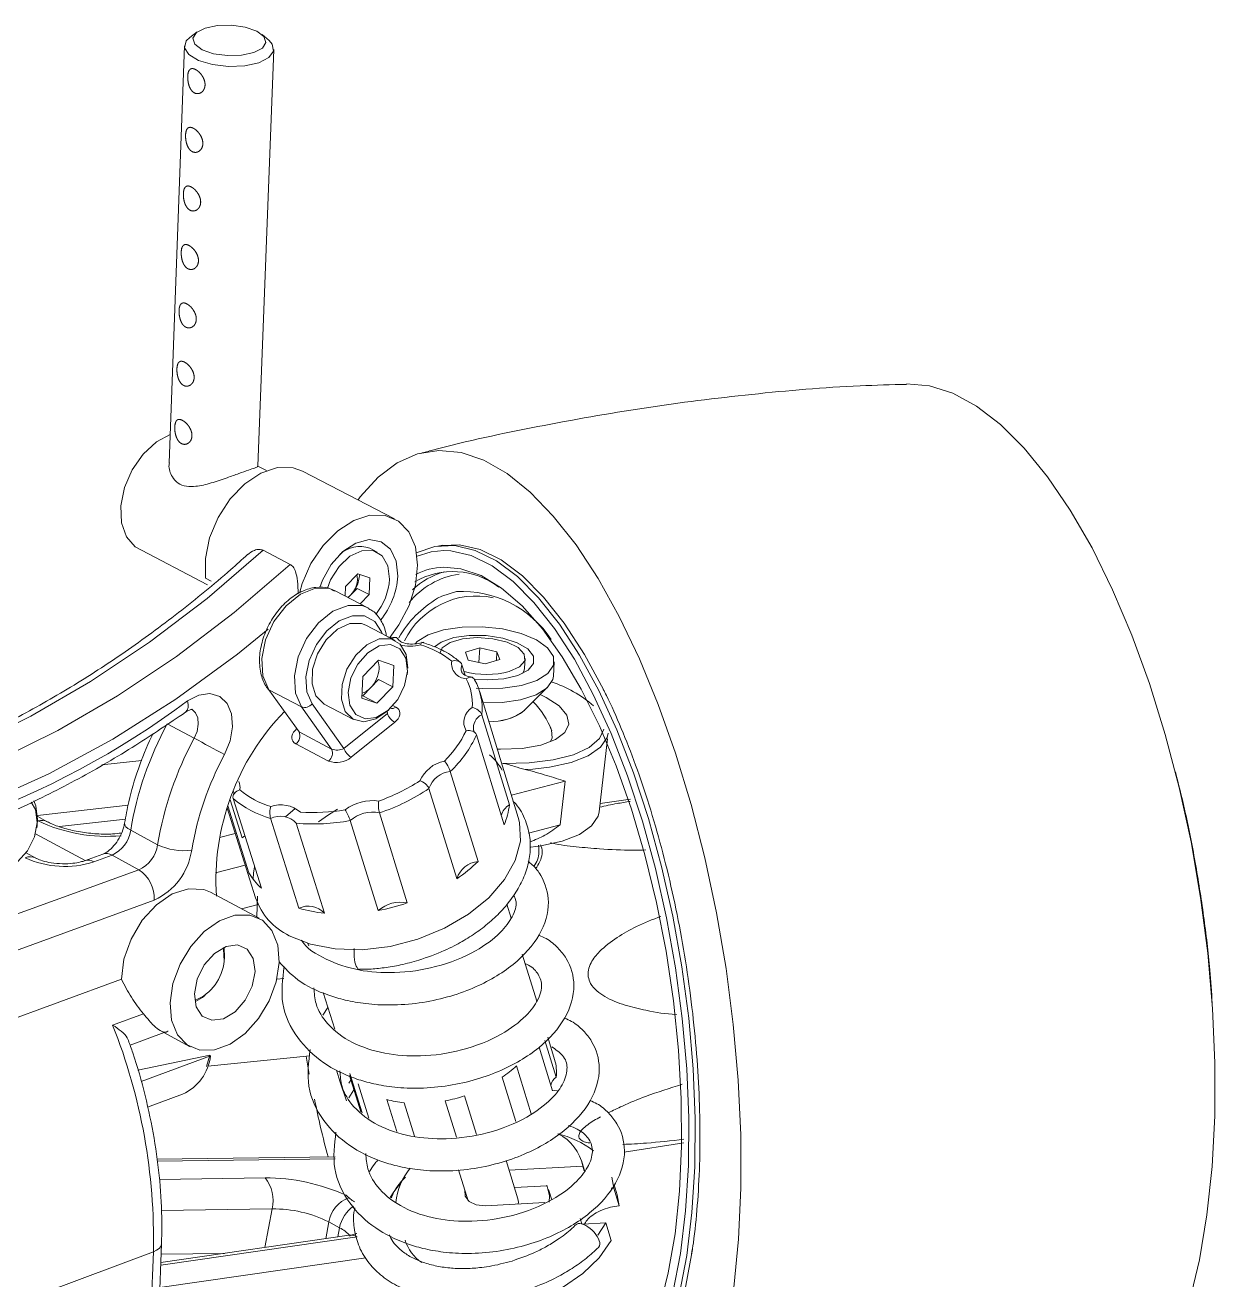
# Model space of a CAD drawing. Header units: millimetres. Extents: x -151 to 157, y -71 to 282.
# Drawn here: x 89.9 to 156.7, y -21.6 to 48.9 of the extents above; entities that cross this region are included whole.
import ezdxf

# ---------------------------------------------------------------- set-up
doc = ezdxf.new("R2010")
doc.units = ezdxf.units.MM

msp = doc.modelspace()

# ---------------------------------------------------------------- linework, layer by layer
at = {"color": 7, "linetype": 'Continuous', "lineweight": 15}
for p, q in [((99.55, 48.558), (99.134, 48.249)), ((103.585, 48.076), (103.193, 48.416)), ((98.829, 47.771), (97.964, 24.342)), ((102.954, 24.148), (103.853, 47.575)), ((103.445, 23.909), (102.955, 24.163)), ((110.636, 21.2), (105.463, 23.882)), ((96.065, 19.623), (100.123, 17.493)), ((104.766, 18.635), (103.245, 19.43)), ((109.664, 19.322), (109.246, 19.539)), ((113.347, 19.709), (113.073, 19.669)), ((100.335, 17.7), (100.02, 17.865)), ((107.881, 17.393), (108.578, 18.108)), ((109.134, 16.196), (107.301, 17.153)), ((109.2, 16.935), (108.7, 16.422)), ((109.134, 16.196), (109.191, 16.164)), ((110.672, 14.362), (109.018, 15.227)), ((112.215, 14.239), (112.228, 14.239)), ((115.42, 13.938), (116.384, 13.731)), ((116.356, 13.228), (116.384, 13.731)), ((116.384, 13.731), (116.543, 13.283)), ((109.74, 13.253), (108.844, 12.333)), ((109.74, 13.253), (110.586, 12.961)), ((114.421, 12.998), (114.6, 12.415)), ((117.943, 12.796), (117.974, 13.349)), ((111.339, 12.431), (111.357, 12.575)), ((103.579, 11.591), (105.407, 10.627)), ((110.537, 11.75), (109.642, 10.831)), ((117.588, 4.404), (115.418, 11.482)), ((117.923, 10.421), (119.257, 11.751)), ((107.098, 8.259), (105.407, 10.627)), ((105.998, 10.804), (107.788, 8.297)), ((106.686, 10.787), (108.337, 9.917)), ((109.642, 10.831), (108.796, 11.121)), ((108.846, 11.249), (109.642, 10.831)), ((107.788, 8.297), (110.232, 10.26)), ((110.197, 10.367), (110.306, 10.463)), ((115.535, 10.186), (117.088, 5.124)), ((99.377, 8.864), (97.861, 9.669)), ((105.271, 9.225), (107.098, 8.259)), ((110.642, 9.761), (108.198, 7.798)), ((106.918, 7.583), (105.091, 8.55)), ((113.766, 7.002), (115.326, 1.937)), ((119.948, 4), (120.223, 6.46)), ((114.133, 0.974), (112.569, 6.038)), ((101.235, 4.95), (102.825, -0.105)), ((123.895, 5.444), (122.189, 5.192)), ((90.546, 3.96), (90.58, 4.306)), ((91.121, 4.175), (90.581, 4.465)), ((91.801, 3.9), (95.509, 4.327)), ((105.255, -0.69), (103.671, 4.365)), ((109.72, -0.819), (108.145, 4.242)), ((109.782, 4.669), (111.353, -0.393)), ((90.525, 3.826), (90.546, 3.96)), ((97.322, 2.88), (95.809, 3.691)), ((105.115, 4.091), (106.696, -0.966)), ((90.479, 2.13), (89.93, 2.425)), ((94.245, 2.353), (93.22, 1.981)), ((94.76, 2.29), (93.736, 1.918)), ((96.272, 1.478), (94.76, 2.29)), ((72.798, -7.055), (96.272, 1.478)), ((103.028, -1.255), (100.295, 0.212)), ((97.135, -0.233), (73.664, -8.787)), ((102.937, -0.016), (102.897, -1.176)), ((117.185, -1.241), (116.947, -0.466)), ((102.887, -1.179), (102.897, -1.176)), ((105.769, -2.669), (105.812, -2.807)), ((118.624, -5.918), (117.808, -3.264)), ((95.291, -4.68), (77.357, -11.248)), ((104.407, -4.635), (104.027, -4.672)), ((106.632, -5.422), (107.277, -7.481)), ((106.895, -6.263), (106.609, -6.704)), ((94.794, -7.254), (96.526, -6.618)), ((95.773, -8.382), (97.681, -7.68)), ((97.435, -7.547), (99.141, -8.473)), ((119.082, -8.128), (119.717, -10.188)), ((119.63, -9.19), (119.246, -7.941)), ((100.137, -9.557), (105.879, -8.984)), ((105.669, -9.005), (105.845, -10.014)), ((119.519, -10.952), (118.762, -8.493)), ((117.485, -9.542), (118.316, -12.236)), ((108.062, -10.52), (108.179, -10.359)), ((108.096, -10.095), (108.735, -12.134)), ((108.816, -12.195), (108.121, -9.976)), ((108.592, -10.564), (109.192, -12.48)), ((117.452, -12.668), (116.686, -10.19)), ((96.755, -11.873), (98.72, -11.146)), ((108.346, -10.891), (108.058, -11.337)), ((114.568, -11.234), (115.24, -13.397)), ((119.77, -10.957), (119.506, -10.909)), ((110.761, -13.227), (110.201, -11.435)), ((111.168, -11.624), (111.756, -13.506)), ((114.11, -13.56), (113.474, -11.518)), ((123.532, -14.391), (126.898, -13.88)), ((107.3, -14.663), (97.278, -14.798)), ((114.236, -15.389), (114.779, -17.134)), ((117.569, -17.02), (116.902, -14.869)), ((117.069, -15.407), (121.214, -15.176)), ((121.315, -15.432), (121.143, -14.874)), ((121.214, -15.176), (121.299, -15.454)), ((122.842, -15.806), (122.958, -16.42)), ((119.467, -17.072), (119.291, -16.501)), ((122.8, -16.428), (122.958, -16.42)), ((122.958, -16.42), (123.261, -17.407)), ((123.145, -16.794), (122.972, -16.23)), ((123.145, -16.794), (123.261, -17.407)), ((107.542, -18.644), (106.947, -18.319)), ((122.501, -18.376), (122.06, -19.063)), ((97.3, -26.004), (97.541, -19.549)), ((108.091, -19.069), (97.502, -20.601)), ((97.081, -19.993), (79.888, -26.42)), ((96.842, -26.45), (97.081, -19.993))]:
    msp.add_line(p, q, dxfattribs=at)
at = {"color": 144, "linetype": 'Continuous', "lineweight": 0}
for p, q in [((108.578, 18.108), (109.238, 17.879)), ((109.238, 17.879), (109.2, 16.935)), ((107.86, 16.861), (107.881, 17.393)), ((108.529, 17.285), (108.029, 16.773)), ((108.529, 17.285), (109.2, 16.935)), ((110.758, 14.519), (110.256, 14.548)), ((114.613, 13.699), (115.42, 13.938)), ((114.771, 13.251), (114.613, 13.699)), ((115.374, 13.122), (115.42, 13.938)), ((110.537, 11.75), (110.586, 12.961)), ((115.736, 13.044), (114.771, 13.251)), ((116.543, 13.283), (115.736, 13.044)), ((119.559, 12.355), (119.605, 13.161)), ((108.844, 12.333), (108.796, 11.121)), ((109.741, 12.168), (108.846, 11.249)), ((109.741, 12.168), (110.537, 11.75)), ((103.579, 11.591), (105.271, 9.225)), ((108.846, 11.249), (108.801, 11.265)), ((110.232, 10.26), (110.226, 10.392)), ((116.791, 3.995), (115.236, 9.059)), ((122.137, 4.736), (122.597, 8.829)), ((102.455, 1.304), (101.273, 5.062)), ((101.397, 5.411), (102.072, 3.264)), ((101.565, 5.486), (103.152, 0.436)), ((102.072, 3.264), (102.225, 3.386)), ((101.068, -2.883), (101.082, -3.503)), ((101.082, -3.503), (101.077, -3.547)), ((100.248, -8.954), (96.206, -9.783)), ((96.389, -10.423), (100.3, -8.979)), ((100.063, -9.581), (100.248, -8.954)), ((119.203, -16.286), (117.373, -16.388)), ((119.088, -17.224), (115.741, -17.409)), ((121.154, -18.427), (121.063, -18.132)), ((122.501, -18.376), (121.22, -18.447)), ((122.805, -19.364), (122.501, -18.376))]:
    msp.add_line(p, q, dxfattribs=at)
at = {"color": 8, "linetype": 'Continuous', "lineweight": 15}
for p, q in [((110.543, 10.701), (110.699, 10.619)), ((96.435, 7.622), (94.194, 7.366)), ((116.659, 7.435), (116.73, 7.454)), ((118.398, 7.136), (117.966, 7.11)), ((120.223, 6.46), (117.201, 5.666)), ((90.579, 4.517), (95.661, 5.1)), ((90.61, 4.221), (90.577, 4.239)), ((101.268, 4.847), (101.196, 4.828)), ((118.169, 3.531), (119.948, 4)), ((93.251, 1.993), (90.454, 3.497)), ((100.797, 3.288), (101.685, 3.52)), ((102.245, 1.741), (100.573, 1.302)), ((102.037, -0.723), (102.969, -0.477)), ((107.296, -14.766), (97.291, -14.901)), ((97.427, -15.926), (103.36, -15.844)), ((103.753, -17.584), (97.523, -17.673)), ((103.339, -19.756), (103.753, -17.584)), ((106.767, -19.26), (106.947, -18.319)), ((107.443, -19.162), (107.542, -18.644)), ((108.527, -19.156), (97.496, -20.753)), ((97.449, -22.01), (109.015, -20.327)), ((97.519, -20.138), (101.075, -20.084))]:
    msp.add_line(p, q, dxfattribs=at)
at = {"color": 7, "linetype": 'Continuous', "lineweight": 15, "flags": 128}
for points in [[(102.726, 47.399), (103.209, 47.653), (103.409, 47.973), (103.297, 48.31), (102.889, 48.613), (102.249, 48.836), (101.474, 48.945), (100.68, 48.924), (99.99, 48.776), (99.506, 48.523), (99.305, 48.204), (99.415, 47.867), (99.821, 47.563), (100.462, 47.339), (101.239, 47.229), (102.034, 47.25), (102.726, 47.399)], [(103.015, 46.832), (102.224, 46.657), (101.313, 46.619), (100.407, 46.724), (99.627, 46.958), (99.079, 47.288), (98.837, 47.67), (98.934, 48.053), (99.134, 48.249)], [(103.585, 48.076), (103.764, 47.875), (103.84, 47.486), (103.579, 47.122), (103.015, 46.832)], [(139.402, 28.789), (140.686, 28.679), (142.006, 28.257), (143.345, 27.526), (144.689, 26.492), (146.023, 25.165), (147.334, 23.556)], [(96.065, 19.623), (95.568, 20.187), (95.287, 20.98), (95.247, 21.93), (95.452, 22.949), (95.884, 23.945), (96.503, 24.828), (97.253, 25.517), (98.023, 25.934)], [(108.583, 22.265), (108.709, 22.433), (109.707, 23.531), (110.783, 24.337), (111.928, 24.841), (113.13, 25.035), (114.377, 24.917), (115.656, 24.486), (116.955, 23.744), (118.26, 22.697), (119.557, 21.356), (120.832, 19.732)], [(100.02, 17.865), (100.003, 18.962), (100.241, 20.127), (100.716, 21.273), (101.391, 22.312), (102.216, 23.165), (103.128, 23.769), (104.057, 24.078), (104.935, 24.069), (105.463, 23.882)], [(147.334, 23.556), (148.607, 21.682), (149.829, 19.561), (150.986, 17.215), (152.066, 14.668), (153.056, 11.947), (153.947, 9.08), (154.728, 6.099), (155.391, 3.036), (155.928, -0.078), (156.333, -3.207), (156.602, -6.318), (156.732, -9.377), (156.722, -12.352), (156.573, -15.209), (156.285, -17.92), (155.863, -20.454), (155.311, -22.786)], [(105.308, 17.074), (105.447, 17.555), (105.938, 18.679), (106.619, 19.692), (107.439, 20.52), (108.34, 21.103), (109.254, 21.398), (110.116, 21.384), (110.862, 21.063), (111.438, 20.459), (111.803, 19.615), (111.93, 18.594), (111.811, 17.469), (111.453, 16.323), (110.885, 15.238), (110.362, 14.534)], [(110.817, 17.979), (110.73, 18.826), (110.406, 19.494), (109.879, 19.91), (109.207, 20.028), (108.462, 19.836), (107.725, 19.354), (107.076, 18.634), (106.586, 17.754), (106.432, 17.33)], [(110.353, 17.813), (110.263, 18.559), (109.94, 19.117), (109.428, 19.411), (108.795, 19.402), (108.128, 19.091), (107.516, 18.519), (107.043, 17.763), (106.864, 17.301)], [(126.278, -22.297), (126.696, -20.095), (126.986, -17.702), (127.144, -15.151), (127.166, -12.473), (127.053, -9.705), (126.806, -6.882), (126.428, -4.041), (125.924, -1.22), (125.301, 1.544), (124.567, 4.214), (123.732, 6.758), (122.807, 9.14), (121.805, 11.33), (120.738, 13.302), (119.621, 15.029), (118.468, 16.491), (117.294, 17.67), (116.115, 18.552), (114.946, 19.128), (113.8, 19.392), (113.41, 19.41)], [(120.832, 19.732), (122.073, 17.841), (123.265, 15.702), (124.396, 13.337), (125.453, 10.771), (126.425, 8.03), (127.301, 5.144), (128.071, 2.143), (128.727, -0.94), (129.261, -4.073), (129.669, -7.22), (129.944, -10.349), (130.085, -13.425), (130.09, -16.414), (129.959, -19.286), (129.694, -22.009)], [(113.398, 18.482), (114.36, 18.396), (115.495, 18.005), (116.647, 17.305), (117.802, 16.302), (118.945, 15.01), (120.059, 13.443), (121.13, 11.623), (122.143, 9.572), (123.084, 7.317), (123.941, 4.888), (124.702, 2.318), (125.356, -0.359), (125.894, -3.106), (126.309, -5.887), (126.594, -8.663), (126.747, -11.397), (126.765, -14.051), (126.648, -16.589), (126.399, -18.978), (126.019, -21.185), (125.516, -23.182)], [(115.222, 11.689), (115.58, 11.665), (116.718, 11.681), (117.763, 11.837), (118.63, 12.12), (119.248, 12.506), (119.567, 12.965), (119.563, 13.459), (119.235, 13.947), (118.611, 14.391), (117.743, 14.754), (116.7, 15.008), (115.566, 15.132), (114.433, 15.116), (113.391, 14.961), (112.526, 14.681), (111.906, 14.297), (111.804, 14.196)], [(111.377, 12.812), (111.284, 13.58), (110.951, 14.154), (110.423, 14.456), (109.771, 14.445), (109.082, 14.122), (108.451, 13.53), (107.963, 12.751), (107.683, 11.888), (107.65, 11.059), (107.868, 10.377), (108.307, 9.933), (108.908, 9.787), (109.589, 9.958), (110.197, 10.367)], [(111.357, 12.642), (111.262, 13.364), (110.927, 13.886), (110.404, 14.127), (109.772, 14.05), (109.128, 13.667), (108.569, 13.036), (108.181, 12.254), (108.023, 11.439), (108.119, 10.717), (108.455, 10.196), (108.978, 9.957), (109.61, 10.035), (110.254, 10.418), (110.812, 11.048), (111.199, 11.829), (111.357, 12.642)], [(115.102, 12.188), (115.841, 12.141), (116.769, 12.201), (117.568, 12.391), (118.149, 12.691), (118.451, 13.068), (118.44, 13.481), (118.119, 13.884), (117.523, 14.235), (116.716, 14.496), (115.786, 14.638), (114.833, 14.647), (113.96, 14.521), (113.261, 14.273), (112.875, 14.002)], [(117.081, 12.614), (117.655, 12.875), (117.947, 13.218), (117.919, 13.597), (117.575, 13.962), (116.962, 14.264), (116.163, 14.46), (115.285, 14.526), (114.446, 14.453), (113.76, 14.249), (113.319, 13.943), (113.182, 13.63)], [(115.611, 10.854), (116.673, 10.873), (117.718, 11.029), (118.585, 11.313), (119.202, 11.699), (119.522, 12.159), (119.559, 12.355)], [(99.009, 10.966), (99.644, 11.289), (100.264, 11.374), (100.809, 11.213), (101.227, 10.82), (101.478, 10.235), (101.538, 9.514), (101.402, 8.726), (101.081, 7.946)], [(118.822, 11.318), (119.146, 11.161), (119.88, 10.681), (120.319, 10.169), (120.433, 9.66), (120.213, 9.189), (119.672, 8.787), (118.848, 8.483), (117.797, 8.298), (116.59, 8.243), (116.41, 8.247)], [(122.633, 9.152), (122.575, 8.904), (122.205, 8.356), (121.52, 7.882), (120.554, 7.505), (119.35, 7.244), (118.398, 7.136)], [(90.555, 4.135), (90.454, 4.853), (90.215, 5.269)], [(90.58, 4.306), (90.481, 5.07), (90.362, 5.344)], [(104.498, 4.441), (104.501, 4.444), (105.051, 4.923)], [(117.588, 4.404), (117.659, 4.126), (117.704, 3.083), (117.42, 1.999), (116.819, 0.921), (115.927, -0.102), (114.782, -1.027), (113.436, -1.812), (111.947, -2.422), (110.381, -2.83), (108.808, -3.018), (107.296, -2.978), (105.913, -2.712), (104.72, -2.233)], [(106.363, 4.161), (106.915, 4.568), (107.422, 4.879)], [(118.297, 2.743), (118.856, 2.815), (120.059, 3.079), (121.024, 3.458), (121.708, 3.935), (122.079, 4.487), (122.137, 4.736)], [(87.485, 4.068), (87.35, 3.732), (87.196, 2.921), (87.298, 2.202), (87.64, 1.686), (88.17, 1.45), (88.808, 1.531), (89.455, 1.916), (90.015, 2.545), (90.401, 3.324), (90.555, 4.135), (90.555, 4.135)], [(102.682, 0.972), (102.707, 1.276), (102.772, 1.647)], [(95.291, -4.68), (95.427, -3.557), (95.827, -2.418), (96.453, -1.367), (97.251, -0.497), (98.147, 0.112), (99.063, 0.408), (99.914, 0.363), (100.295, 0.212)], [(104.155, -3.743), (104.072, -2.758), (103.747, -1.943), (103.206, -1.364), (102.494, -1.069), (101.668, -1.081), (100.794, -1.401), (99.944, -2.002), (99.186, -2.836), (98.583, -3.835), (98.184, -4.918), (98.021, -5.996), (98.107, -6.983), (98.435, -7.797), (98.978, -8.373), (99.692, -8.665), (100.519, -8.649), (101.391, -8.327), (102.238, -7.726), (102.992, -6.893), (103.593, -5.898), (103.991, -4.818), (104.155, -3.743)], [(102.795, -4.243), (102.696, -3.512), (102.352, -2.988), (101.817, -2.749), (101.17, -2.833), (100.512, -3.227), (99.942, -3.872), (99.547, -4.668), (99.387, -5.495), (99.488, -6.225), (99.833, -6.749), (100.369, -6.986), (101.015, -6.901), (101.673, -6.506), (102.242, -5.863), (102.636, -5.068), (102.795, -4.243)], [(107.944, -11.517), (107.578, -10.457), (107.382, -9.796)], [(110.392, -16.941), (110.596, -16.626), (110.975, -16.143)], [(119.186, -16.255), (119.349, -16.858), (119.316, -17.212)], [(122.805, -19.364), (122.138, -20.332), (121.214, -21.225), (120.077, -22.002), (118.78, -22.625), (117.385, -23.066), (115.958, -23.304), (114.565, -23.326), (113.274, -23.133), (112.144, -22.734), (111.346, -22.244)]]:
    msp.add_lwpolyline(points, dxfattribs=at)
at = {"color": 8, "linetype": 'Continuous', "lineweight": 15, "flags": 128}
for points in [[(103.245, 19.43), (100.097, 16.723), (96.863, 14.258), (93.558, 12.049), (90.199, 10.107), (86.803, 8.445), (83.389, 7.071), (79.973, 5.995), (76.575, 5.224), (73.211, 4.764), (69.901, 4.618), (66.663, 4.789), (64.678, 5.059)], [(113.41, 19.41), (112.693, 19.341), (111.842, 19.075)], [(111.846, 19.281), (112.896, 19.639), (114.015, 19.691), (115.173, 19.425), (116.355, 18.844), (117.547, 17.953), (118.733, 16.762), (119.899, 15.285), (121.028, 13.539), (122.107, 11.547), (123.121, 9.333), (124.056, 6.926), (124.9, 4.356), (125.642, 1.656), (126.272, -1.137), (126.781, -3.988), (127.163, -6.859), (127.413, -9.713), (127.527, -12.511), (127.504, -15.217), (127.345, -17.795), (127.051, -20.213), (126.628, -22.439)], [(65.584, 4.342), (68.171, 3.966), (71.41, 3.796), (74.721, 3.943), (78.085, 4.406), (81.484, 5.179), (84.901, 6.257), (88.316, 7.634), (91.713, 9.299), (95.074, 11.244), (98.381, 13.456), (101.617, 15.925), (104.766, 18.635)], [(107.301, 17.153), (106.983, 17.275), (106.189, 17.292), (105.342, 16.96), (104.536, 16.316), (103.86, 15.43), (103.388, 14.401), (103.174, 13.341), (103.24, 12.369), (103.579, 11.591)], [(113.056, 16.731), (113.285, 16.845), (114.109, 17.109)], [(105.407, 10.627), (105.069, 11.405), (105.004, 12.378), (105.219, 13.438), (105.691, 14.469), (106.367, 15.356), (107.174, 16.001), (108.021, 16.334), (108.816, 16.318), (109.134, 16.196)], [(109.941, 14.744), (109.905, 14.844), (109.52, 15.424), (108.953, 15.738), (108.264, 15.751), (107.53, 15.463), (106.831, 14.903), (106.244, 14.135), (105.835, 13.241), (105.649, 12.322), (105.705, 11.479), (105.998, 10.804), (105.998, 10.804)], [(103.535, 14.99), (101.805, 13.595), (98.338, 11.06), (94.799, 8.811), (91.208, 6.864), (87.585, 5.23), (83.951, 3.921), (80.326, 2.945), (76.731, 2.311), (73.186, 2.022), (69.714, 2.084), (69.569, 2.094)], [(99.009, 10.966), (99.039, 10.765), (99.032, 10.59), (98.99, 10.449), (98.913, 10.346), (98.887, 10.326)], [(99.377, 8.864), (99.537, 9.254), (99.605, 9.648), (99.575, 10.008), (99.449, 10.301), (99.243, 10.495)], [(116.73, 7.454), (118.206, 7.482), (119.548, 7.646), (120.687, 7.939), (121.568, 8.346), (122.145, 8.846), (122.387, 9.38)], [(95.809, 3.691), (95.652, 3.789), (95.539, 3.891), (95.475, 3.991), (95.462, 4.087), (95.463, 4.089)], [(101.062, -3.655), (101.024, -2.985), (101.006, -2.922)], [(97.081, -19.993), (97.264, -19.908), (97.404, -19.808), (97.497, -19.696), (97.539, -19.576), (97.541, -19.549)]]:
    msp.add_lwpolyline(points, dxfattribs=at)
at = {"color": 144, "linetype": 'Continuous', "lineweight": 0, "flags": 128}
for points in [[(113.337, 19.707), (114.289, 19.731), (115.447, 19.465), (116.63, 18.884), (117.823, 17.993), (119.009, 16.802), (120.175, 15.325)], [(108.393, 17.146), (108.572, 17.542), (108.679, 18.073)], [(109.018, 15.227), (108.77, 15.321), (108.117, 15.31), (107.429, 14.988), (106.799, 14.397), (106.311, 13.618), (106.031, 12.757), (105.999, 11.929), (106.217, 11.247), (106.656, 10.803), (106.686, 10.787)], [(120.175, 15.325), (121.305, 13.58), (122.372, 11.612)], [(117.824, 12.505), (117.916, 12.665), (117.943, 12.796)], [(103.579, 11.591), (103.525, 11.629), (103.487, 11.673)], [(110.642, 9.761), (110.749, 9.859), (110.834, 9.964), (110.894, 10.072), (110.929, 10.181), (110.936, 10.287), (110.915, 10.386), (110.868, 10.477), (110.795, 10.555), (110.699, 10.619)], [(105.152, 9.408), (105.045, 9.31), (104.96, 9.205), (104.899, 9.096), (104.864, 8.988), (104.857, 8.882), (104.877, 8.782), (104.924, 8.692), (104.996, 8.614), (105.091, 8.55)], [(119.376, 9.47), (119.451, 9.329), (119.484, 8.874), (119.385, 8.673)], [(108.669, -4.126), (108.626, -4.119), (108.575, -4.086), (108.526, -4.027), (108.482, -3.943), (108.442, -3.837), (108.41, -3.712), (108.385, -3.573), (108.368, -3.423), (108.36, -3.266), (108.361, -3.109), (108.372, -2.954), (108.373, -2.946)], [(99.985, -5.578), (99.834, -5.698), (99.442, -5.93)], [(115.741, -17.409), (115.228, -17.364), (114.83, -17.177), (114.605, -16.876), (114.587, -16.517)], [(117.569, -17.02), (117.594, -17.212), (117.583, -17.307)], [(122.138, -19.384), (122.093, -19.267), (122.028, -19.145), (121.947, -19.022), (121.85, -18.902), (121.742, -18.788), (121.625, -18.684), (121.504, -18.594), (121.381, -18.519), (121.26, -18.462), (121.146, -18.425), (121.041, -18.409), (120.949, -18.414), (120.873, -18.441), (120.822, -18.48)], [(127.373, -19.87), (127.328, -20.171), (126.905, -22.397), (126.357, -24.402), (125.694, -26.163), (124.922, -27.655), (124.054, -28.863), (123.101, -29.771), (122.074, -30.37), (121.153, -30.631)]]:
    msp.add_lwpolyline(points, dxfattribs=at)
at = {"color": 144, "linetype": 'Continuous', "lineweight": 0}
for centre, radius, start, end in [((108.674, 18.035), 1.61, 69.17216, 133.80095), ((107.245, 17.838), 1.305, 315.79216, 356.42197), ((107.74, 17.799), 0.81, 356.96998, 17.32021), ((107.433, 17.648), 1.038, 303.61883, 316.07027), ((115.234, 12.379), 4.483, 77.78652, 154.15369), ((108.089, 12.879), 1.68, 315.82129, 356.37677), ((108.792, 12.834), 0.976, 356.40902, 22.36616), ((108.451, 12.487), 1.147, 287.23955, 317.26094), ((110.493, 10.826), 0.293, 248.0863, 314.94006), ((111.124, 10.575), 0.946, 199.4511, 239.38072), ((116.128, 12.762), 2.948, 266.10886, 307.74175), ((116.159, 12.667), 2.856, 265.35161, 308.14913), ((104.766, 8.998), 0.553, 305.94495, 24.28374), ((106.593, 8.031), 0.555, 305.96953, 24.22503), ((107.376, 8.775), 1.277, 248.99668, 310.07867), ((107.402, 9.029), 0.828, 248.51056, 297.81138), ((108.684, 8.615), 0.95, 199.52424, 239.28387), ((113.601, 5.269), 3.573, 30.46317, 48.41806), ((105.041, 9.474), 5.29, 228.93178, 254.99486), ((104.23, 3.392), 1.732, 49.9834, 108.60324), ((117.613, 4.247), 1.022, 120.93402, 164.30002), ((104.204, 3.229), 1.254, 43.41481, 115.14043), ((106.101, 14.787), 10.741, 264.73149, 280.96919), ((106.098, 14.821), 10.13, 265.72987, 279.98768), ((94.456, 12.289), 8.938, 244.51348, 275.20013), ((109.012, 8.538), 9.135, 304.09353, 313.72528), ((115.469, 0.539), 1.405, 95.83976, 161.97904), ((105.532, 3.064), 3.545, 209.75693, 227.82912), ((105.785, -1.822), 1.25, 43.24008, 115.09269), ((107.477, 7.015), 8.019, 253.91634, 264.41644), ((110.947, -2.179), 1.832, 77.19309, 132.03067), ((107.482, 11.108), 12.135, 280.62611, 288.59765), ((97.573, -8.65), 2.747, 294.67365, 353.12337), ((112.914, -4.727), 6.639, 304.62083, 313.50953), ((117.316, -9.893), 2.418, 352.97678, 16.88903), ((120.111, -10.777), 0.709, 123.81074, 167.5812), ((111.817, -2.891), 8.784, 280.87557, 288.25126), ((111.803, -5.807), 5.851, 254.1051, 263.77065), ((111.199, -13.117), 4.955, 228.3719, 235.36244), ((121.817, -19.535), 0.355, 321.81797, 25.12375)]:
    msp.add_arc(centre, radius, start, end, dxfattribs=at)
at = {"color": 8, "linetype": 'Continuous', "lineweight": 15}
for centre, radius, start, end in [((113.54, 14.699), 3.785, 92.13882, 116.9552), ((114.609, 14.02), 4.357, 105.70968, 132.90006), ((111.526, 16.249), 2.21, 254.23094, 284.89282), ((114.944, 12.772), 0.57, 156.54305, 195.65079), ((115.877, 9.452), 0.81, 114.95928, 190.45148), ((101.224, 6.137), 0.729, 346.09906, 24.85085), ((90.807, 3.556), 0.694, 63.69171, 106.53013), ((90.156, 1.484), 0.722, 64.47678, 112.93437), ((94.435, 1.772), 0.612, 57.91302, 108.13177), ((93.407, 1.378), 0.633, 58.7303, 106.34607), ((98.42, -3.409), 2.653, 292.33625, 354.68499), ((109.415, -19.003), 1.907, 124.51984, 169.15692), ((106.81, -20.19), 1.711, 39.05373, 64.6538), ((108.181, -19.752), 0.689, 59.88636, 97.56761)]:
    msp.add_arc(centre, radius, start, end, dxfattribs=at)
at = {"color": 7, "linetype": 'Continuous', "lineweight": 15}
for centre, radius, start, end in [((106.852, 18.039), 3.508, 320.90233, 356.31041), ((106.434, 18.258), 4.392, 321.15322, 356.36381), ((114.907, 13.674), 4.46, 98.33286, 140.85612), ((113.916, 13.993), 4.242, 52.53329, 120.44737), ((114.43, 11.128), 5.99, 33.25738, 93.07243), ((116.134, 11.532), 6.042, 120.62431, 150.45976), ((110.686, 9.289), 5.026, 51.0587, 73.73938), ((114.707, 13.076), 0.87, 171.92171, 267.1097), ((115.805, 17.548), 5.097, 255.62638, 284.50561), ((112.049, 10.821), 2.958, 355.47609, 27.91884), ((112.4, 10.555), 3.157, 353.30236, 30.13378), ((117.222, 5.38), 7.017, 49.10572, 71.56801), ((70.013, 49.952), 48.587, 272.90458, 306.6399), ((105.583, 11.114), 0.518, 250.19884, 323.27364), ((115.49, 9.762), 0.962, 120.74387, 209.54879), ((115.253, 7.74), 4.489, 20.21186, 45.09308), ((114.278, 0.861), 13.68, 135.93556, 183.68233), ((114.605, 0.581), 19.051, 151.50814, 170.60296), ((109.321, 11.812), 5.9, 314.20269, 334.66343), ((116.156, -0.243), 19.091, 151.50852, 170.58291), ((10.003, -159.243), 190.388, 61.42004, 62.00264), ((109.511, 11.597), 6.263, 312.8027, 336.09567), ((116.167, -0.241), 17.164, 151.50945, 170.55981), ((113.838, 5.666), 1.959, 101.91051, 155.73891), ((106.15, 15.574), 10.849, 289.33595, 302.95907), ((113.91, 5.597), 1.412, 95.8592, 161.81028), ((105.097, 9.806), 4.979, 230.53243, 253.43546), ((106.152, 15.585), 11.503, 288.39307, 303.90822), ((109.401, 2.786), 2.574, 82.36692, 126.90787), ((113.053, 5.58), 4.06, 337.0151, 353.54017), ((109.377, 2.871), 1.843, 77.32593, 131.94324), ((94.004, 3.949), 1.823, 294.48871, 351.86469), ((95.513, 3.14), 1.827, 294.52769, 351.84592), ((98.785, 5.89), 3.346, 244.0698, 277.72927), ((92.098, 6.938), 5.28, 245.09614, 288.06199), ((95.614, 3.094), 3.658, 294.57254, 351.82151), ((95.174, -0.15), 1.963, 357.58562, 55.99201), ((106.324, 1.104), 3.702, 199.04553, 244.31616), ((64.425, -19.282), 32.665, 358.75297, 21.60584), ((118.714, -18.284), 5.029, 52.03381, 77.48982), ((118.648, -15.693), 2.617, 11.3889, 63.00598), ((114.085, -17.501), 3.382, 139.34894, 175.32704), ((103.404, -26.713), 10.869, 65.52095, 90.23025), ((101.851, -17.099), 1.963, 345.70362, 39.75221), ((103.811, -24.638), 7.055, 63.60558, 90.46883), ((108.664, -18.595), 1.739, 110.10685, 170.85809), ((113.585, -18.569), 2.479, 197.97158, 235.17466)]:
    msp.add_arc(centre, radius, start, end, dxfattribs=at)
for points, knots in [([(99.011, 45.979), (99.017, 46.154), (99.028, 46.232), (99.068, 46.362), (99.096, 46.413), (99.169, 46.482), (99.214, 46.501), (99.318, 46.503), (99.379, 46.486), (99.506, 46.422), (99.574, 46.374), (99.705, 46.253), (99.767, 46.181), (99.873, 46.02), (99.917, 45.933), (99.975, 45.754), (99.989, 45.662), (99.983, 45.489), (99.962, 45.406), (99.892, 45.266), (99.843, 45.208), (99.67, 45.082), (99.522, 45.068), (99.33, 45.165), (99.271, 45.216), (99.171, 45.347), (99.13, 45.426), (99.066, 45.6), (99.043, 45.695), (99.016, 45.884), (99.011, 45.979), (99.017, 46.154)], [-0.0625, -0.0625, 0, 0, 0.0625, 0.0625, 0.125, 0.125, 0.1875, 0.1875, 0.25, 0.25, 0.3125, 0.3125, 0.375, 0.375, 0.4375, 0.4375, 0.5, 0.5, 0.5625, 0.5625, 0.625, 0.625, 0.75, 0.75, 0.8125, 0.8125, 0.875, 0.875, 0.9375, 0.9375, 1, 1, 1.0625, 1.0625]), ([(98.888, 42.679), (98.895, 42.854), (98.906, 42.932), (98.946, 43.061), (98.974, 43.112), (99.046, 43.181), (99.092, 43.199), (99.196, 43.201), (99.256, 43.184), (99.384, 43.12), (99.451, 43.071), (99.582, 42.95), (99.644, 42.878), (99.75, 42.718), (99.794, 42.631), (99.852, 42.452), (99.866, 42.36), (99.86, 42.187), (99.839, 42.105), (99.769, 41.965), (99.72, 41.907), (99.547, 41.782), (99.4, 41.767), (99.208, 41.865), (99.149, 41.916), (99.049, 42.047), (99.007, 42.127), (98.944, 42.3), (98.921, 42.395), (98.894, 42.584), (98.888, 42.679), (98.895, 42.854)], [-0.0625, -0.0625, 0, 0, 0.0625, 0.0625, 0.125, 0.125, 0.1875, 0.1875, 0.25, 0.25, 0.3125, 0.3125, 0.375, 0.375, 0.4375, 0.4375, 0.5, 0.5, 0.5625, 0.5625, 0.625, 0.625, 0.75, 0.75, 0.8125, 0.8125, 0.875, 0.875, 0.9375, 0.9375, 1, 1, 1.0625, 1.0625]), ([(98.767, 39.385), (98.773, 39.56), (98.784, 39.638), (98.824, 39.767), (98.852, 39.817), (98.924, 39.885), (98.969, 39.903), (99.074, 39.905), (99.134, 39.888), (99.261, 39.823), (99.329, 39.775), (99.459, 39.654), (99.521, 39.581), (99.627, 39.421), (99.671, 39.334), (99.729, 39.156), (99.743, 39.064), (99.737, 38.892), (99.716, 38.809), (99.646, 38.67), (99.597, 38.612), (99.425, 38.487), (99.277, 38.473), (99.085, 38.571), (99.027, 38.623), (98.927, 38.753), (98.885, 38.833), (98.822, 39.007), (98.799, 39.102), (98.772, 39.29), (98.767, 39.385), (98.773, 39.56)], [-0.0625, -0.0625, 0, 0, 0.0625, 0.0625, 0.125, 0.125, 0.1875, 0.1875, 0.25, 0.25, 0.3125, 0.3125, 0.375, 0.375, 0.4375, 0.4375, 0.5, 0.5, 0.5625, 0.5625, 0.625, 0.625, 0.75, 0.75, 0.8125, 0.8125, 0.875, 0.875, 0.9375, 0.9375, 1, 1, 1.0625, 1.0625]), ([(98.645, 36.097), (98.651, 36.272), (98.663, 36.349), (98.702, 36.478), (98.73, 36.528), (98.802, 36.596), (98.848, 36.614), (98.952, 36.615), (99.012, 36.598), (99.139, 36.533), (99.207, 36.485), (99.337, 36.363), (99.399, 36.291), (99.505, 36.131), (99.548, 36.044), (99.606, 35.866), (99.62, 35.774), (99.614, 35.602), (99.593, 35.52), (99.524, 35.381), (99.475, 35.323), (99.302, 35.199), (99.155, 35.186), (98.963, 35.284), (98.905, 35.335), (98.805, 35.466), (98.764, 35.546), (98.7, 35.719), (98.678, 35.814), (98.65, 36.003), (98.645, 36.097), (98.651, 36.272)], [-0.0625, -0.0625, 0, 0, 0.0625, 0.0625, 0.125, 0.125, 0.1875, 0.1875, 0.25, 0.25, 0.3125, 0.3125, 0.375, 0.375, 0.4375, 0.4375, 0.5, 0.5, 0.5625, 0.5625, 0.625, 0.625, 0.75, 0.75, 0.8125, 0.8125, 0.875, 0.875, 0.9375, 0.9375, 1, 1, 1.0625, 1.0625]), ([(98.524, 32.816), (98.53, 32.99), (98.541, 33.067), (98.581, 33.195), (98.609, 33.246), (98.681, 33.313), (98.726, 33.331), (98.83, 33.331), (98.89, 33.314), (99.017, 33.249), (99.085, 33.201), (99.215, 33.079), (99.276, 33.007), (99.382, 32.847), (99.426, 32.76), (99.484, 32.582), (99.498, 32.491), (99.492, 32.319), (99.471, 32.237), (99.402, 32.099), (99.353, 32.041), (99.18, 31.917), (99.033, 31.904), (98.842, 32.002), (98.783, 32.054), (98.684, 32.185), (98.642, 32.265), (98.579, 32.438), (98.556, 32.533), (98.529, 32.721), (98.524, 32.816), (98.53, 32.99)], [-0.0625, -0.0625, 0, 0, 0.0625, 0.0625, 0.125, 0.125, 0.1875, 0.1875, 0.25, 0.25, 0.3125, 0.3125, 0.375, 0.375, 0.4375, 0.4375, 0.5, 0.5, 0.5625, 0.5625, 0.625, 0.625, 0.75, 0.75, 0.8125, 0.8125, 0.875, 0.875, 0.9375, 0.9375, 1, 1, 1.0625, 1.0625]), ([(98.402, 29.54), (98.409, 29.714), (98.42, 29.791), (98.459, 29.919), (98.487, 29.969), (98.56, 30.036), (98.605, 30.053), (98.708, 30.054), (98.769, 30.037), (98.896, 29.971), (98.963, 29.923), (99.093, 29.801), (99.154, 29.729), (99.26, 29.569), (99.304, 29.482), (99.362, 29.305), (99.376, 29.213), (99.37, 29.042), (99.349, 28.96), (99.28, 28.822), (99.231, 28.764), (99.058, 28.641), (98.912, 28.628), (98.72, 28.727), (98.662, 28.779), (98.562, 28.91), (98.521, 28.99), (98.458, 29.163), (98.435, 29.258), (98.408, 29.446), (98.402, 29.54), (98.409, 29.714)], [-0.0625, -0.0625, 0, 0, 0.0625, 0.0625, 0.125, 0.125, 0.1875, 0.1875, 0.25, 0.25, 0.3125, 0.3125, 0.375, 0.375, 0.4375, 0.4375, 0.5, 0.5, 0.5625, 0.5625, 0.625, 0.625, 0.75, 0.75, 0.8125, 0.8125, 0.875, 0.875, 0.9375, 0.9375, 1, 1, 1.0625, 1.0625]), ([(98.281, 26.271), (98.288, 26.444), (98.299, 26.521), (98.338, 26.649), (98.366, 26.699), (98.438, 26.765), (98.483, 26.782), (98.587, 26.782), (98.647, 26.765), (98.774, 26.699), (98.841, 26.651), (98.971, 26.529), (99.033, 26.457), (99.139, 26.297), (99.182, 26.21), (99.24, 26.033), (99.254, 25.942), (99.248, 25.77), (99.227, 25.689), (99.158, 25.551), (99.109, 25.494), (98.937, 25.371), (98.79, 25.359), (98.599, 25.458), (98.54, 25.51), (98.441, 25.641), (98.4, 25.721), (98.337, 25.894), (98.314, 25.989), (98.287, 26.177), (98.281, 26.271), (98.288, 26.444)], [-0.0625, -0.0625, 0, 0, 0.0625, 0.0625, 0.125, 0.125, 0.1875, 0.1875, 0.25, 0.25, 0.3125, 0.3125, 0.375, 0.375, 0.4375, 0.4375, 0.5, 0.5, 0.5625, 0.5625, 0.625, 0.625, 0.75, 0.75, 0.8125, 0.8125, 0.875, 0.875, 0.9375, 0.9375, 1, 1, 1.0625, 1.0625]), ([(97.982, 24.341), (97.975, 24.303), (97.927, 24.04), (98.085, 23.597), (98.445, 23.175), (98.919, 22.999), (99.55, 23.007), (100.327, 23.196), (101.169, 23.484), (101.901, 23.749), (102.446, 23.94), (102.797, 24.064), (102.964, 24.116), (102.934, 24.142), (102.926, 24.148)], [0, 0, 0, 0, 0.0194684, 0.1358125, 0.2167856, 0.2980701, 0.374875, 0.4904516, 0.607079, 0.6977657, 0.7887007, 0.8744943, 0.9669923, 1, 1, 1, 1]), ([(102.378, 19.19), (102.064, 18.907), (100.792, 17.762), (98.505, 15.896), (95.501, 13.685), (92.441, 11.701), (89.344, 9.948), (86.221, 8.434), (83.086, 7.168), (79.955, 6.154), (76.84, 5.399), (73.756, 4.907), (70.715, 4.677), (67.736, 4.731), (65.691, 4.914), (64.657, 5.11), (64.567, 5.127)], [0, 0, 0, 0, 0.0264, 0.106783, 0.187158, 0.26752, 0.347875, 0.42823, 0.508596, 0.58899, 0.669433, 0.749953, 0.830579, 0.911343, 0.992274, 1, 1, 1, 1]), ([(102.384, 19.187), (102.505, 19.278), (102.703, 19.426), (103.017, 19.505), (103.172, 19.454), (103.245, 19.43)], [0, 0, 0, 0, 0.453307, 0.741276, 1, 1, 1, 1]), ([(104.766, 18.635), (104.825, 18.593), (104.958, 18.496), (105.106, 18.171), (105.207, 17.656), (105.214, 17.223), (105.219, 16.98)], [0, 0, 0, 0, 0.145998, 0.333024, 0.625968, 1, 1, 1, 1]), ([(107.264, 17.13), (107.157, 17.192), (106.844, 17.373), (106.21, 17.378), (105.458, 17.174), (104.717, 16.711), (104.047, 16.031), (103.508, 15.184), (103.151, 14.247), (103.009, 13.292), (103.102, 12.428), (103.322, 11.911), (103.476, 11.689), (103.493, 11.666)], [0, 0, 0, 0, 0.051834, 0.150665, 0.250419, 0.354113, 0.460279, 0.566894, 0.673779, 0.781291, 0.889836, 0.988448, 1, 1, 1, 1]), ([(110.169, 14.625), (110.166, 14.653), (110.13, 14.975), (109.906, 15.474), (109.551, 15.967), (109.261, 16.094), (109.181, 16.13)], [0, 0, 0, 0, 0.041302, 0.473281, 0.853954, 1, 1, 1, 1]), ([(112.094, 14.114), (112.094, 14.115), (112.107, 14.147), (112.135, 14.201), (112.169, 14.243), (112.188, 14.241), (112.191, 14.24)], [0, 0, 0, 0, 0.01491, 0.429867, 0.910611, 1, 1, 1, 1]), ([(114.421, 12.998), (114.393, 13.091), (114.308, 13.166), (114.093, 13.237), (113.963, 13.235), (113.845, 13.198)], [0, 0, 0, 0, 0.5, 0.5, 1, 1, 1, 1]), ([(115.014, 12.29), (114.933, 12.302), (114.732, 12.332), (114.509, 12.449), (114.412, 12.543), (114.408, 12.605), (114.408, 12.622)], [0, 0, 0, 0, 0.2142694, 0.5355731, 0.8662133, 1, 1, 1, 1]), ([(115.13, 12.139), (115.101, 12.232), (115.032, 12.288), (114.86, 12.308), (114.757, 12.273), (114.663, 12.207)], [0, 0, 0, 0, 0.5, 0.5, 1, 1, 1, 1]), ([(122.365, 11.607), (122.422, 11.498), (122.769, 10.837), (123.387, 9.422), (124.197, 7.37), (124.954, 5.125), (125.645, 2.739), (126.256, 0.24), (126.776, -2.337), (127.196, -4.956), (127.511, -7.581), (127.715, -10.174), (127.808, -12.699), (127.791, -15.123), (127.662, -17.394), (127.501, -19.078), (127.356, -19.929), (127.319, -20.145)], [0, 0, 0, 0, 0.014195, 0.085556, 0.158023, 0.231359, 0.305355, 0.37983, 0.454625, 0.529599, 0.604623, 0.679533, 0.754194, 0.828463, 0.90218, 0.97516, 1, 1, 1, 1]), ([(115.535, 10.186), (115.506, 10.279), (115.428, 10.378), (115.229, 10.526), (115.108, 10.575), (114.998, 10.588)], [0, 0, 0, 0, 0.5, 0.5, 1, 1, 1, 1]), ([(71.597, 0.535), (72.164, 0.553), (73.791, 0.603), (76.517, 0.898), (79.776, 1.504), (83.056, 2.38), (86.343, 3.517), (89.621, 4.91), (92.877, 6.555), (95.973, 8.352), (97.958, 9.696), (98.887, 10.326)], [0, 0, 0, 0, 0.063197, 0.181606, 0.300156, 0.418883, 0.537755, 0.656738, 0.775798, 0.894909, 1, 1, 1, 1]), ([(98.887, 10.326), (98.944, 10.362), (99.09, 10.455), (99.249, 10.493), (99.252, 10.491), (99.254, 10.49)], [0, 0, 0, 0, 0.256449, 0.660395, 1, 1, 1, 1]), ([(115.236, 9.059), (115.208, 9.152), (115.123, 9.226), (114.906, 9.306), (114.774, 9.312), (114.653, 9.287)], [0, 0, 0, 0, 0.5, 0.5, 1, 1, 1, 1]), ([(97.064, 9.119), (97.035, 9.062), (96.711, 8.422), (96.213, 7.144), (95.719, 5.508), (95.535, 4.491), (95.463, 4.089)], [0, 0, 0, 0, 0.035255, 0.398394, 0.762242, 1, 1, 1, 1]), ([(113.766, 7.002), (113.738, 7.095), (113.685, 7.214), (113.564, 7.429), (113.495, 7.524), (113.434, 7.583)], [0, 0, 0, 0, 0.5, 0.5, 1, 1, 1, 1]), ([(117.966, 7.11), (117.773, 7.156), (117.574, 7.221), (117.263, 7.319), (117.159, 7.352), (116.946, 7.41), (116.837, 7.436), (116.73, 7.454)], [0, 0, 0, 0, 0.5, 0.5, 0.75, 0.75, 1, 1, 1, 1]), ([(117.966, 7.11), (118.402, 7.005), (118.804, 6.889), (119.556, 6.663), (119.907, 6.553), (120.223, 6.46)], [0, 0, 0, 0, 0.5, 0.5, 1, 1, 1, 1]), ([(112.569, 6.038), (112.54, 6.131), (112.462, 6.23), (112.269, 6.386), (112.154, 6.445), (112.053, 6.471)], [0, 0, 0, 0, 0.5, 0.5, 1, 1, 1, 1]), ([(156.583, -6.023), (156.543, -5.403), (156.436, -3.782), (156.117, -1.129), (155.643, 1.895), (155.111, 4.613), (154.69, 6.284), (154.515, 6.981)], [0, 0, 0, 0, 0.142824, 0.373578, 0.604047, 0.834563, 1, 1, 1, 1]), ([(101.565, 5.486), (101.536, 5.579), (101.565, 5.683), (101.705, 5.855), (101.814, 5.925), (101.932, 5.962)], [0, 0, 0, 0, 0.5, 0.5, 1, 1, 1, 1]), ([(101.58, 5.872), (101.594, 5.835), (101.614, 5.78), (101.578, 5.679), (101.566, 5.646)], [0, 0, 0, 0, 0.675179, 1, 1, 1, 1]), ([(109.782, 4.669), (109.753, 4.762), (109.736, 4.891), (109.725, 5.137), (109.73, 5.255), (109.743, 5.337)], [0, 0, 0, 0, 0.5, 0.5, 1, 1, 1, 1]), ([(111.992, -3.61), (112.479, -3.443), (113.164, -3.208), (114.109, -2.747), (114.872, -2.309), (115.697, -1.724), (116.459, -1.052), (117.128, -0.295), (117.672, 0.531), (118.062, 1.414), (118.272, 2.342), (118.274, 3.306), (118.009, 4.273), (117.667, 4.962), (117.355, 5.268), (117.309, 5.313)], [0, 0, 0, 0, 0.105799, 0.148831, 0.219648, 0.292282, 0.369397, 0.4491, 0.530856, 0.61437, 0.699805, 0.787995, 0.880992, 0.982632, 1, 1, 1, 1]), ([(122.166, 4.994), (122.482, 5.063), (123.019, 5.181), (123.623, 5.277), (123.872, 5.317)], [0, 0, 0, 0, 0.586554, 1, 1, 1, 1]), ([(95.463, 4.089), (95.445, 4.001), (95.4, 3.768), (95.234, 3.352), (94.956, 2.91), (94.626, 2.566), (94.374, 2.405), (94.274, 2.364), (94.245, 2.353)], [0, 0, 0, 0, 0.118941, 0.315367, 0.520145, 0.724309, 0.920729, 1, 1, 1, 1]), ([(119.948, 4), (119.944, 3.997), (119.674, 3.793), (119.151, 3.409), (118.526, 3.149), (118.234, 3.028)], [0, 0, 0, 0, 0.007579, 0.535901, 1, 1, 1, 1]), ([(124.749, 2.586), (124.505, 2.581), (123.654, 2.566), (122.345, 2.628), (120.839, 2.758), (119.894, 2.872), (119.428, 2.986), (119.394, 2.994)], [0, 0, 0, 0, 0.14003, 0.487482, 0.730668, 0.980406, 1, 1, 1, 1]), ([(93.22, 1.981), (93.148, 1.958), (92.968, 1.899), (92.538, 1.825), (91.961, 1.8), (91.355, 1.853), (90.856, 1.968), (90.589, 2.072), (90.498, 2.12), (90.479, 2.13)], [0, 0, 0, 0, 0.10575, 0.264564, 0.445017, 0.638901, 0.811532, 0.960453, 1, 1, 1, 1]), ([(104.149, -3.695), (104.474, -4.051), (105.205, -4.852), (106.586, -5.485), (107.907, -5.878), (109.068, -6.083), (110.469, -6.157), (112.029, -6.043), (113.601, -5.712), (115.473, -5.06), (117.404, -3.922), (118.907, -2.229), (119.45, -0.426), (119.039, 0.948), (118.515, 1.66), (118.225, 1.878), (118.147, 1.937)], [0, 0, 0, 0, 0.069952, 0.157361, 0.198811, 0.247793, 0.304551, 0.369559, 0.434702, 0.49736, 0.614406, 0.728587, 0.840243, 0.936274, 0.982831, 1, 1, 1, 1]), ([(117.324, 0.048), (117.382, -0.069), (117.544, -0.398), (117.337, -1.103), (116.606, -2.119), (115.175, -3.191), (113.066, -4.038), (110.723, -4.38), (108.538, -4.226), (106.734, -3.593), (105.669, -2.94), (105.413, -2.495), (105.407, -2.484)], [0, 0, 0, 0, 0.062326, 0.174227, 0.271771, 0.387807, 0.525105, 0.649741, 0.759735, 0.876311, 0.996976, 1, 1, 1, 1]), ([(126.485, -6.665), (126.475, -6.664), (125.896, -6.64), (124.929, -6.471), (123.583, -6.158), (122.647, -5.794), (121.998, -5.354), (121.66, -4.982), (121.5, -4.555), (121.511, -4.138), (121.713, -3.626), (122.252, -2.979), (123.124, -2.313), (124.281, -1.652), (125.139, -1.324), (125.606, -1.145)], [0, 0, 0, 0, 0.002575, 0.156766, 0.264687, 0.375515, 0.421401, 0.467731, 0.499047, 0.529598, 0.567477, 0.636843, 0.74998, 0.863654, 1, 1, 1, 1]), ([(104.43, -3.966), (104.342, -4.668), (104.164, -6.084), (105.064, -7.992), (106.52, -9.402), (108.046, -10.161), (109.37, -10.551), (110.528, -10.758), (111.927, -10.833), (113.483, -10.72), (115.051, -10.39), (116.919, -9.738), (118.844, -8.6), (120.344, -6.904), (120.875, -5.106), (120.485, -3.711), (119.818, -2.893), (119.298, -2.439), (118.882, -2.266), (118.738, -2.206)], [0, 0, 0, 0, 0.079929, 0.161055, 0.23692, 0.304467, 0.336498, 0.374349, 0.418209, 0.468444, 0.518784, 0.567204, 0.657652, 0.745887, 0.83217, 0.906378, 0.942355, 0.980103, 1, 1, 1, 1]), ([(117.973, -3.801), (117.997, -3.811), (118.351, -3.953), (118.719, -4.356), (118.974, -4.951), (118.786, -5.777), (118.045, -6.8), (116.622, -7.871), (114.518, -8.719), (112.176, -9.061), (110.01, -8.901), (108.153, -8.285), (106.845, -7.275), (106.182, -6.2), (106.127, -5.46), (106.105, -5.159)], [0, 0, 0, 0, 0.005286, 0.076379, 0.161756, 0.245981, 0.319399, 0.406736, 0.510077, 0.603886, 0.686676, 0.774419, 0.86524, 0.945016, 1, 1, 1, 1]), ([(108.669, -4.112), (108.854, -4.114), (109.306, -4.119), (110.079, -4.036), (111.008, -3.885), (111.653, -3.705), (111.992, -3.61)], [0, 0, 0, 0, 0.1703197, 0.4161694, 0.6921357, 1, 1, 1, 1]), ([(96.526, -6.618), (96.282, -6.329), (96.06, -6.019), (95.649, -5.368), (95.461, -5.027), (95.291, -4.68)], [0, 0, 0, 0, 0.5, 0.5, 1, 1, 1, 1]), ([(96.526, -6.618), (96.633, -6.748), (96.847, -7.006), (97.163, -7.362), (97.524, -7.618), (97.771, -7.711), (97.904, -7.595), (97.907, -7.593)], [0, 0, 0, 0, 0.168305, 0.33566, 0.601287, 0.991966, 1, 1, 1, 1]), ([(105.89, -8.63), (105.804, -9.327), (105.629, -10.737), (106.527, -12.641), (107.981, -14.053), (109.505, -14.813), (110.826, -15.204), (111.981, -15.411), (113.377, -15.487), (114.93, -15.375), (116.494, -15.046), (118.357, -14.394), (120.277, -13.256), (121.772, -11.559), (122.301, -9.76), (121.91, -8.362), (121.243, -7.543), (120.731, -7.092), (120.324, -6.921), (120.189, -6.864)], [0, 0, 0, 0, 0.07948, 0.16075, 0.23675, 0.304416, 0.336504, 0.374423, 0.418361, 0.468685, 0.519114, 0.56762, 0.658228, 0.746619, 0.833056, 0.907396, 0.943436, 0.981251, 1, 1, 1, 1]), ([(95.677, -8.125), (95.661, -8.074), (95.609, -7.91), (95.299, -7.602), (94.976, -7.366), (94.796, -7.255), (94.794, -7.254)], [0, 0, 0, 0, 0.184408, 0.594173, 0.995724, 1, 1, 1, 1]), ([(97.541, -19.549), (97.55, -19.149), (97.577, -17.993), (97.468, -16.014), (97.155, -13.62), (96.64, -11.208), (96.133, -9.366), (95.764, -8.352), (95.681, -8.124)], [0, 0, 0, 0, 0.110039, 0.317744, 0.525246, 0.732535, 0.939678, 1, 1, 1, 1]), ([(119.474, -8.475), (119.7, -8.636), (120.198, -8.99), (120.389, -9.607), (120.221, -10.432), (119.478, -11.458), (118.062, -12.531), (115.962, -13.378), (113.626, -13.719), (111.465, -13.557), (109.61, -12.94), (108.305, -11.927), (107.644, -10.857), (107.588, -10.124), (107.566, -9.829)], [0, 0, 0, 0, 0.071566, 0.157511, 0.242296, 0.316203, 0.404121, 0.508149, 0.602583, 0.685923, 0.77425, 0.865675, 0.945982, 1, 1, 1, 1]), ([(122.648, -12.189), (122.91, -12.058), (123.592, -11.714), (124.984, -11.156), (126.105, -10.801), (126.793, -10.583)], [0, 0, 0, 0, 0.193821, 0.504707, 1, 1, 1, 1]), ([(106.142, -11.424), (106.251, -11.957), (106.476, -13.058), (106.76, -14.121), (106.906, -14.669)], [0, 0, 0, 0, 0.484772, 1, 1, 1, 1]), ([(107.344, -13.272), (107.259, -13.964), (107.087, -15.369), (107.983, -17.268), (109.435, -18.681), (110.956, -19.443), (112.275, -19.835), (113.428, -20.043), (114.821, -20.12), (116.371, -20.009), (117.931, -19.68), (119.79, -19.029), (121.704, -17.891), (123.194, -16.192), (123.72, -14.391), (123.329, -12.992), (122.661, -12.171), (122.156, -11.722), (121.757, -11.553), (121.629, -11.499)], [0, 0, 0, 0, 0.079018, 0.160414, 0.236533, 0.304304, 0.336442, 0.37442, 0.418426, 0.468828, 0.519336, 0.567917, 0.658667, 0.747195, 0.833766, 0.908222, 0.944319, 0.982192, 1, 1, 1, 1]), ([(121.601, -13.876), (121.545, -13.871), (121.363, -13.852), (121.14, -13.749), (120.969, -13.586), (120.994, -13.357), (121.176, -13.109), (121.576, -12.772), (121.956, -12.551), (122.201, -12.408)], [0, 0, 0, 0, 0.072712, 0.235561, 0.399985, 0.511125, 0.61955, 0.753985, 1, 1, 1, 1]), ([(120.415, -12.898), (120.584, -12.962), (121.095, -13.156), (121.584, -13.626), (121.822, -14.235), (121.643, -15.067), (120.907, -16.094), (119.494, -17.168), (117.4, -18.016), (115.07, -18.356), (112.912, -18.192), (111.061, -17.573), (109.757, -16.558), (109.099, -15.493), (109.043, -14.766), (109.02, -14.478)], [0, 0, 0, 0, 0.034131, 0.103345, 0.186466, 0.268466, 0.339944, 0.424973, 0.525583, 0.616914, 0.697516, 0.78294, 0.871361, 0.94903, 1, 1, 1, 1]), ([(126.886, -13.672), (126.178, -13.754), (124.992, -13.89), (123.898, -13.944), (123.457, -13.965)], [0, 0, 0, 0, 0.597987, 1, 1, 1, 1]), ([(109.685, -14.865), (109.621, -14.933), (109.44, -15.13), (109.314, -15.345), (109.231, -15.485)], [0, 0, 0, 0, 0.349613, 1, 1, 1, 1]), ([(110.451, -16.966), (110.485, -16.883), (110.61, -16.575), (110.883, -16.172), (111.172, -15.876), (111.245, -15.801)], [0, 0, 0, 0, 0.217809, 0.802425, 1, 1, 1, 1]), ([(108.408, -17.521), (108.394, -17.578), (108.304, -17.951), (108.342, -18.663), (108.569, -19.641), (109.083, -20.546), (109.822, -21.314), (110.72, -21.912), (111.749, -22.348), (112.849, -22.619), (113.958, -22.74), (114.967, -22.736), (115.907, -22.648), (116.821, -22.496), (117.449, -22.321), (117.774, -22.231)], [0, 0, 0, 0, 0.015403, 0.101797, 0.192774, 0.291847, 0.383635, 0.475575, 0.566179, 0.653824, 0.735563, 0.810791, 0.86757, 0.931589, 1, 1, 1, 1]), ([(123.261, -17.407), (123.091, -17.433), (122.705, -17.491), (122.06, -17.735), (121.513, -18.064), (121.341, -18.393), (121.295, -18.483)], [0, 0, 0, 0, 0.1968469, 0.4479231, 0.8493056, 1, 1, 1, 1]), ([(108.509, -18.971), (108.514, -18.967), (108.543, -18.944), (108.411, -19.016), (108.198, -19.051), (108.091, -19.069)], [0, 0, 0, 0, 0.093119, 0.54036, 1, 1, 1, 1]), ([(120.814, -18.473), (120.774, -18.517), (120.519, -18.794), (119.968, -19.208), (119.233, -19.674), (118.362, -20.126), (117.682, -20.362), (117.242, -20.515)], [0, 0, 0, 0, 0.049963, 0.313548, 0.509056, 0.681991, 1, 1, 1, 1]), ([(117.242, -20.515), (116.809, -20.63), (116.201, -20.791), (115.302, -20.908), (114.554, -20.953), (113.709, -20.919), (112.895, -20.793), (112.138, -20.574), (111.472, -20.265), (110.925, -19.874), (110.533, -19.464), (110.401, -19.169), (110.345, -19.043)], [0, 0, 0, 0, 0.140051, 0.196907, 0.29009, 0.38509, 0.485202, 0.587928, 0.693007, 0.801247, 0.915692, 1, 1, 1, 1]), ([(117.774, -22.231), (118.257, -22.065), (118.935, -21.832), (119.872, -21.374), (120.626, -20.937), (121.421, -20.378), (121.871, -19.956), (122.091, -19.751)], [0, 0, 0, 0, 0.292689, 0.411811, 0.60788, 0.809083, 1, 1, 1, 1])]:
    msp.add_open_spline(points, degree=3, knots=knots, dxfattribs=at)
at = {"color": 144, "linetype": 'Continuous', "lineweight": 0}
for points, knots in [([(139.412, 28.754), (138.539, 28.732), (135.634, 28.659), (130.712, 28.228), (124.664, 27.481), (118.682, 26.408), (114.493, 25.533), (112.329, 24.937), (112.11, 24.876)], [0, 0, 0, 0, 0.095148, 0.316388, 0.536898, 0.756595, 0.975387, 1, 1, 1, 1]), ([(110.486, 14.459), (110.5, 14.47), (110.551, 14.508), (110.642, 14.531), (110.742, 14.521), (110.824, 14.468), (110.853, 14.402), (110.867, 14.369)], [0, 0, 0, 0, 0.096656, 0.339888, 0.565396, 0.782543, 1, 1, 1, 1]), ([(112.275, 14.27), (112.178, 14.242), (111.929, 14.17), (111.524, 14.142), (111.144, 14.206), (110.914, 14.33), (110.861, 14.402), (110.838, 14.434)], [0, 0, 0, 0, 0.146772, 0.377088, 0.604697, 0.823561, 1, 1, 1, 1]), ([(114.358, 13.107), (114.206, 13.232), (113.777, 13.586), (113.038, 13.98), (112.405, 14.182), (112.163, 14.259)], [0, 0, 0, 0, 0.251756, 0.713213, 1, 1, 1, 1]), ([(115.17, 9.169), (115.143, 9.195), (115.097, 9.24), (115.096, 9.289), (115.095, 9.31)], [0, 0, 0, 0, 0.577735, 1, 1, 1, 1]), ([(103.671, 4.365), (103.642, 4.457), (103.625, 4.586), (103.626, 4.832), (103.645, 4.951), (103.677, 5.034)], [0, 0, 0, 0, 0.5, 0.5, 1, 1, 1, 1]), ([(108.145, 4.242), (108.116, 4.335), (108.064, 4.455), (107.954, 4.675), (107.897, 4.776), (107.855, 4.844)], [0, 0, 0, 0, 0.5, 0.5, 1, 1, 1, 1]), ([(95.291, 3.538), (95.129, 3.518), (94.716, 3.465), (93.905, 3.479), (92.97, 3.583), (92.085, 3.781), (91.467, 4), (91.204, 4.133), (91.121, 4.175)], [0, 0, 0, 0, 0.124461, 0.31719, 0.515658, 0.715063, 0.909816, 1, 1, 1, 1]), ([(118.732, 2.863), (118.748, 2.592), (118.764, 2.319), (118.628, 1.906), (118.541, 1.779), (118.455, 1.656)], [0, 0, 0, 0, 0.681643, 0.687862, 1, 1, 1, 1]), ([(118.556, 1.528), (118.646, 1.662), (118.923, 2.073), (118.965, 2.566), (118.857, 2.848), (118.845, 2.88)], [0, 0, 0, 0, 0.299652, 0.921073, 1, 1, 1, 1])]:
    msp.add_open_spline(points, degree=3, knots=knots, dxfattribs=at)

doc.saveas('drawing.dxf')
